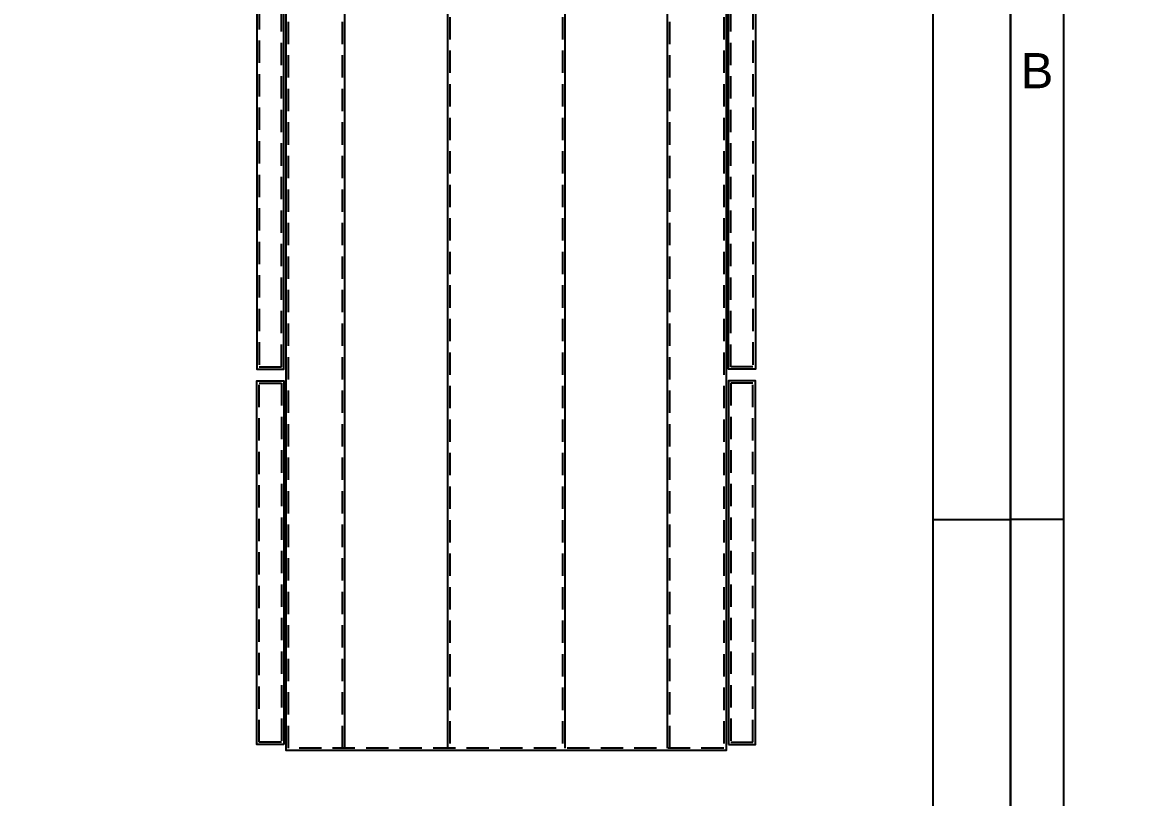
# Model space of a CAD drawing. Header units: millimetres. Extents: x -33730 to 17150, y -76829 to -27437.
# Drawn here: x -1512 to -549, y -33010 to -32349 of the extents above; entities that cross this region are included whole.
import ezdxf
from ezdxf.enums import TextEntityAlignment as Align

# ---------------------------------------------------------------- set-up
doc = ezdxf.new("R2010")
doc.units = ezdxf.units.MM
doc.header["$LTSCALE"] = 3
doc.linetypes.add('HIDDEN', pattern=[9.525, 6.35, -3.175])
doc.layers.add('@.TEXT', color=7, linetype='Continuous')
doc.layers.add('@.VISIBLE', color=7, linetype='Continuous')
doc.styles.add('Arial', font='arial.ttf')

# ---------------------------------------------------------------- blocks, each defined once
blk = doc.blocks.new('KHUNG BAN VE (Made by Tung)')
at = {"layer": '@.VISIBLE', "color": 8}
for p, q in [((3, 105), (0, 105)), ((294, 105), (297, 105))]:
    blk.add_line(p, q, dxfattribs=at)
for points in [[(0, 0), (297, 0), (297, 210), (0, 210)], [(3, 3), (294, 3), (294, 207), (3, 207)]]:
    blk.add_lwpolyline(points, close=True, dxfattribs=at)
at = {"layer": '@.TEXT', "color": 1, "style": 'Arial'}
blk.add_text('B', height=2, dxfattribs=at).set_placement((1.5, 130.5), align=Align.MIDDLE_CENTER)
for tag, height, p in [('DESIGNER_NAME', 2, (38, 15.5)), ('PROJECT_CODE', 2, (258.5, 15.5)), ('SCALE', 2, (289, 15.5)), ('APPROVED_NAME', 2, (38, 10.5)), ('CUSTOMER_NAME', 2, (258.5, 10.5)), ('PAGE', 2, (289, 10.5)), ('DRAWING_NAME', 4, (173, 8)), ('TOTAL', 2, (289, 5.5))]:
    blk.add_attdef(tag, text='', height=height, dxfattribs=at).set_placement(p, align=Align.MIDDLE_CENTER)

msp = doc.modelspace()

# ---------------------------------------------------------------- linework, layer by layer
at = {"layer": '@.VISIBLE', "linetype": 'HIDDEN'}
for p, q in [((-1239.61, -32967.55), (-1239.61, -31801.55)), ((-1148.11, -31801.55), (-1148.11, -32967.55)), ((-1052.11, -31801.55), (-1052.11, -32967.55)), ((-960.61, -32967.55), (-960.61, -31801.55))]:
    msp.add_line(p, q, dxfattribs=at)
at = {"layer": '@.VISIBLE'}
for p, q in [((-1237.61, -32967.55), (-1237.61, -31801.55)), ((-1150.11, -31801.55), (-1150.11, -32967.55)), ((-1050.11, -31801.55), (-1050.11, -32967.55)), ((-962.61, -32967.55), (-962.61, -31801.55))]:
    msp.add_line(p, q, dxfattribs=at)
msp.add_lwpolyline([(-1287.61, -31799.55), (-912.61, -31799.55), (-912.61, -32969.55), (-1287.61, -32969.55)], close=True, dxfattribs=at)
at = {"layer": '@.VISIBLE', "linetype": 'HIDDEN'}
msp.add_lwpolyline([(-1285.61, -31801.55), (-914.61, -31801.55), (-914.61, -32967.55), (-1285.61, -32967.55)], close=True, dxfattribs=at)
at = {"layer": '@.VISIBLE', "color": 4}
for points in [[(-1289.61, -31819.55), (-1312.61, -31819.55), (-1312.61, -32644.55), (-1289.61, -32644.55)], [(-910.61, -31819.55), (-887.61, -31819.55), (-887.61, -32644.55), (-910.61, -32644.55)], [(-1289.61, -32964.55), (-1312.61, -32964.55), (-1312.61, -32654.55), (-1289.61, -32654.55)], [(-910.61, -32964.55), (-887.61, -32964.55), (-887.61, -32654.55), (-910.61, -32654.55)]]:
    msp.add_lwpolyline(points, close=True, dxfattribs=at)
at = {"layer": '@.VISIBLE', "color": 4, "linetype": 'HIDDEN'}
for points in [[(-1291.61, -31821.55), (-1310.61, -31821.55), (-1310.61, -32642.55), (-1291.61, -32642.55)], [(-908.61, -31821.55), (-889.61, -31821.55), (-889.61, -32642.55), (-908.61, -32642.55)], [(-1291.61, -32962.55), (-1310.61, -32962.55), (-1310.61, -32656.55), (-1291.61, -32656.55)], [(-908.61, -32962.55), (-889.61, -32962.55), (-889.61, -32656.55), (-908.61, -32656.55)]]:
    msp.add_lwpolyline(points, close=True, dxfattribs=at)

# ---------------------------------------------------------------- block references
at = {"layer": '@.VISIBLE'}
for p, xscale, yscale, zscale in [((-7204.05, -35082.63), 22, 22, 22), ((-670.05, -34347.63), 15, 15, 15)]:
    msp.add_blockref('KHUNG BAN VE (Made by Tung)', p, dxfattribs=dict(at, xscale=xscale, yscale=yscale, zscale=zscale))

doc.saveas('drawing.dxf')
